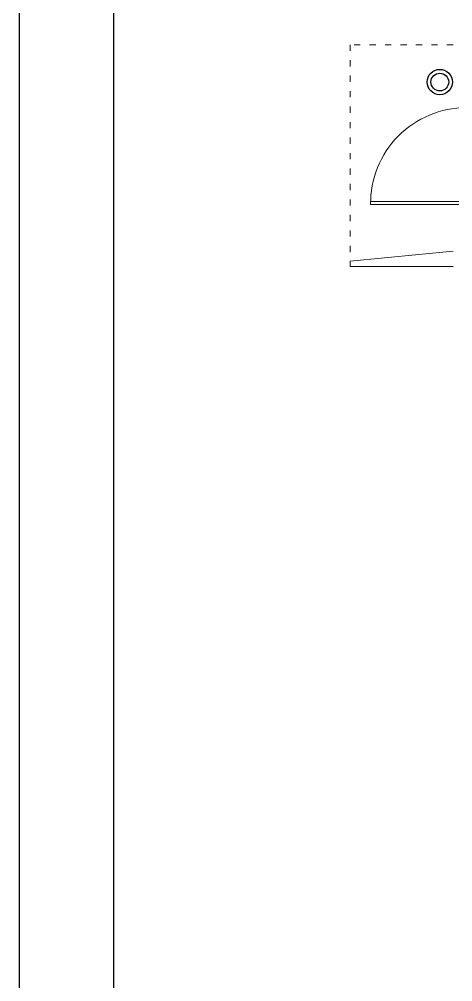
# Model space of a CAD drawing. Header units: millimetres. Extents: x 1780 to 154263, y -7240 to 17216.
# Drawn here: x 65081 to 65501, y 3414 to 4348 of the extents above; entities that cross this region are included whole.
import ezdxf

# ---------------------------------------------------------------- set-up
doc = ezdxf.new("R2010")
doc.units = ezdxf.units.MM
doc.linetypes.add('ACAD_ISO03W100', pattern=[30, 12, -18])
doc.layers.add('2d_SX_rewizja 18 września', color=210, linetype='Continuous')
doc.layers.add('60 instalacje elektryka', color=10, linetype='Continuous')
for name, color, linetype, lineweight in [('2d_SX_stolarka drzwiowa', 211, 'Continuous', 5), ('2d_SX_stolarka okznaczenia', 251, 'Continuous', 5), ('2d_SX_widok', 10, 'Continuous', 9)]:
    doc.layers.add(name, color=color, linetype=linetype, lineweight=lineweight)

# ---------------------------------------------------------------- blocks, each defined once
blk = doc.blocks.new('PDKLD A0')
at = {"layer": '2d_SX_stolarka drzwiowa', "color": 8}
for p, q in [((71228.93, -14983.08), (71228.93, -14980.08)), ((71228.93, -14980.08), (71322.94, -14980.08)), ((71322.94, -14983.08), (71228.93, -14983.08))]:
    blk.add_line(p, q, dxfattribs=at)
at = {"layer": '2d_SX_stolarka okznaczenia', "color": 8}
blk.add_arc((71321.79, -14981.94), 92.85, 90.0596, 180.70676, dxfattribs=at)
at = {"layer": '2d_SX_widok', "color": 8, "linetype": 'ACAD_ISO03W100', "ltscale": 0.5}
for p, q in [((71308.94, -14828.08), (71208.94, -14828.08)), ((71208.94, -14828.08), (71208.94, -15043.08)), ((71208.94, -15043.08), (71308.94, -15043.08))]:
    blk.add_line(p, q, dxfattribs=at)
at = {"layer": '2d_SX_widok', "color": 8}
for p, q in [((71308.94, -15028.08), (71208.94, -15038.08)), ((71208.94, -15038.08), (71208.94, -15043.08)), ((71208.94, -15043.08), (71308.94, -15043.08))]:
    blk.add_line(p, q, dxfattribs=at)
blk = doc.blocks.new('przyc dzwon')
at = {"layer": '60 instalacje elektryka', "lineweight": 30}
for radius in [12.29, 8.6]:
    blk.add_circle((1849.39, 2121.08), radius, dxfattribs=at)

msp = doc.modelspace()

# ---------------------------------------------------------------- linework, layer by layer
at = {"layer": '60 instalacje elektryka'}
for points in [[(69285.27, 5282.92), (65080.65, 5282.92), (65080.65, 2309.65), (69285.27, 2309.65)], [(65172.12, 2359.65), (69234.09, 2359.65), (69234.09, 5232.92), (65172.12, 5232.92)]]:
    msp.add_lwpolyline(points, close=True, dxfattribs=at)

# ---------------------------------------------------------------- block references
at = {"layer": '2d_SX_rewizja 18 września'}
msp.add_blockref('PDKLD A0', (-5807.3, 19151.02), dxfattribs=at)
at = {"layer": '60 instalacje elektryka', "rotation": 180}
msp.add_blockref('przyc dzwon', (67338.18, 6407.85), dxfattribs=at)

doc.saveas('drawing.dxf')
